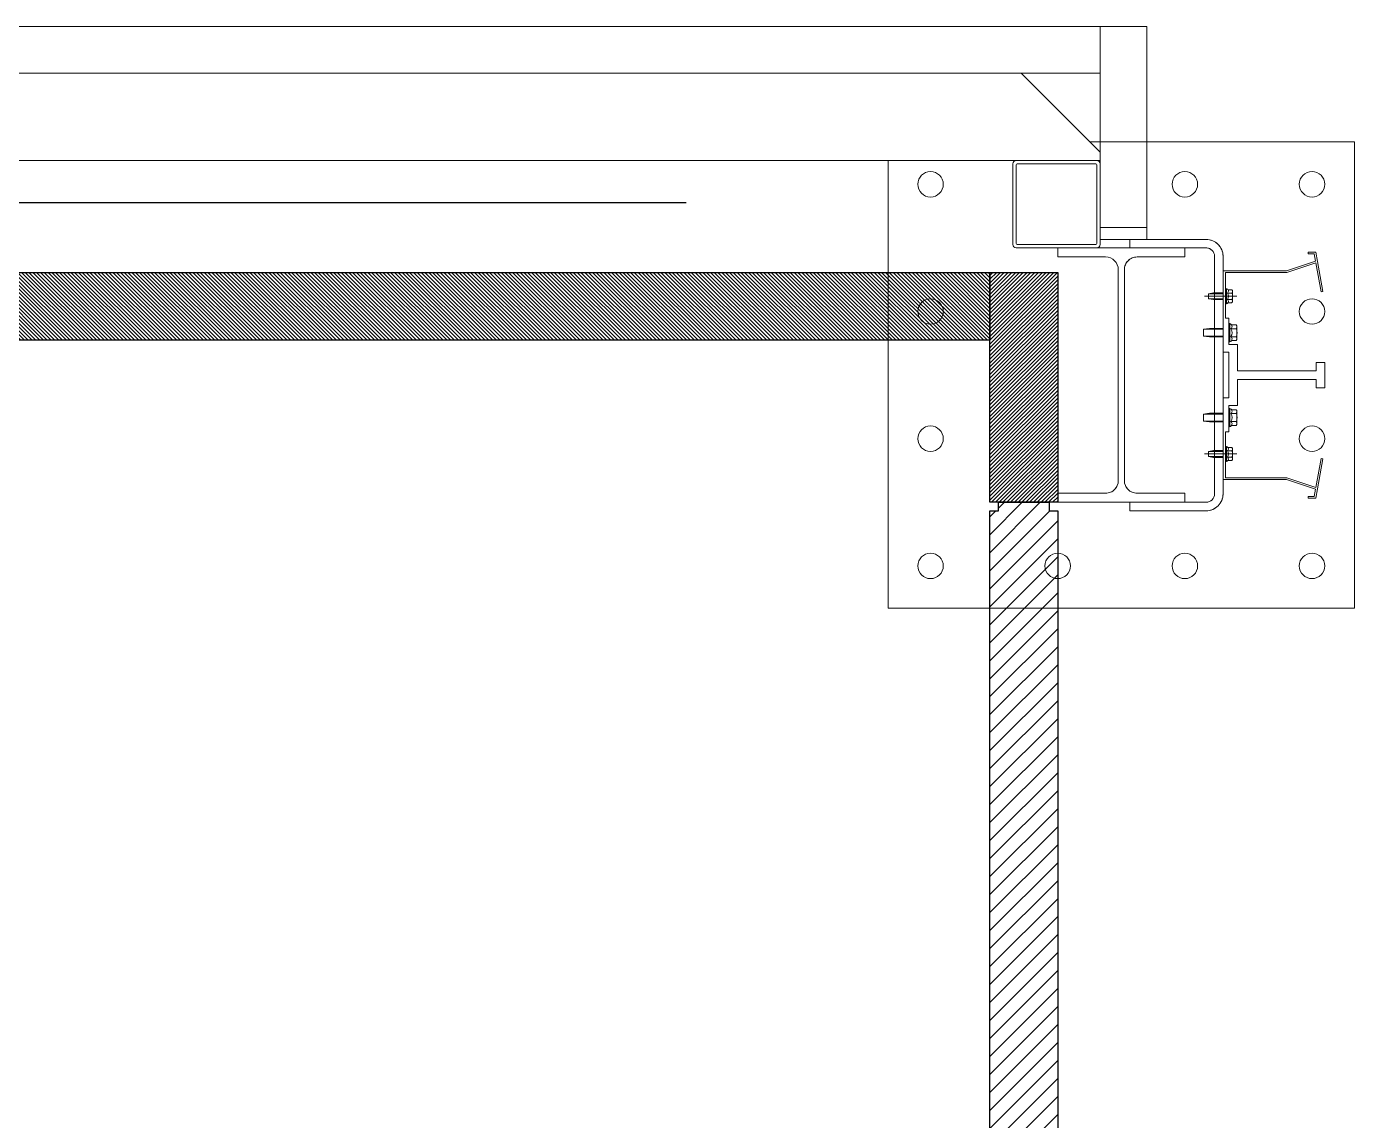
# Model space of a CAD drawing. Header units: millimetres. Extents: x -36 to 64, y 70 to 162.
# Drawn here: x -19.272 to -17.705, y 158.12 to 159.409 of the extents above; entities that cross this region are included whole.
import ezdxf

# ---------------------------------------------------------------- set-up
doc = ezdxf.new("R2010")
doc.units = ezdxf.units.MM
doc.header["$LTSCALE"] = 0.02
for name, pattern in [('00 Ground$0$DASHDOT', [25.4, 12.7, -6.35, 0, -6.35]), ('00 Ground$0$DASHDOT2', [12.7, 6.35, -3.175, 0, -3.175]), ('00 Ground$0$PHANTOM2', [31.75, 15.875, -3.175, 3.175, -3.175, 3.175, -3.175])]:
    doc.linetypes.add(name, pattern=pattern)
for name, color, linetype, lineweight in [('00 Ground$0$A-Panel Exterior', 3, 'Continuous', 0), ('00 Ground$0$A-Panel Interior', 6, 'Continuous', 0), ('00 Ground$0$A-Proyecciones', 252, 'Continuous', 0), ('00 Ground$0$interface-AM_1', 7, 'Continuous', 5), ('00 Ground$0$megadoor-AM_0', 7, 'Continuous', 5), ('00 Ground$0$megadoor-AM_5', 7, 'Continuous', 5), ('00 Ground$0$megadoor-AM_7', 7, '00 Ground$0$DASHDOT', 5), ('00 Ground$0$Puerta', 7, 'Continuous', 0)]:
    doc.layers.add(name, color=color, linetype=linetype, lineweight=lineweight)
doc.layers.add('00 Ground$0$A-Paneles', color=7, linetype='Continuous')
doc.layers.add('00 Ground$0$A-Paneles-EXT', color=5, linetype='Continuous')
pattern_1 = [(45, (-13597.1444, 7821.7855), (-2.24506403, 2.24506403), [])]

# ---------------------------------------------------------------- blocks, each defined once
blk = doc.blocks.new('00 Ground$0$Hangar subestructura puerta planta baja')
at = {"color": 0, "linetype": 'Continuous', "lineweight": 0}
for p, q in [((-1.2611, 0.253), (-1.1661, 0.253)), ((-1.2611, 0.253), (-1.1661, 0.253)), ((-1.2651, 0.154), (-1.2651, 0.249)), ((-1.2651, 0.154), (-1.2651, 0.249)), ((-1.2611, 0.248), (-1.2611, 0.155)), ((-1.2611, 0.248), (-1.2611, 0.155)), ((-1.1671, 0.249), (-1.2601, 0.249)), ((-1.1671, 0.249), (-1.2601, 0.249)), ((-1.1661, 0.155), (-1.1661, 0.248)), ((-1.1661, 0.155), (-1.1661, 0.248)), ((-1.1621, 0.249), (-1.1621, 0.154)), ((-1.1621, 0.249), (-1.1621, 0.154)), ((-1.1271, 0.15), (-1.1271, 0.16)), ((-1.1661, 0.15), (-1.2611, 0.15)), ((-1.1661, 0.15), (-1.2611, 0.15)), ((-1.2601, 0.154), (-1.1671, 0.154)), ((-1.2601, 0.154), (-1.1671, 0.154)), ((-1.0621, 0.15), (-1.2121, 0.15)), ((-1.1406, 0.1243), (-1.1406, -0.1243))]:
    blk.add_line(p, q, dxfattribs=at)
at = {"color": 4, "linetype": 'Continuous', "lineweight": 0}
for p, q in [((-1.1271, 0.16), (-1.0371, 0.16)), ((-1.2121, 0.1393), (-1.2121, 0.15)), ((-1.2121, 0.15), (-1.0621, 0.15)), ((-1.0371, 0.15), (-1.1271, 0.15)), ((-1.0621, 0.15), (-1.0621, 0.1393)), ((-1.1556, 0.1393), (-1.2121, 0.1393)), ((-1.0621, 0.1393), (-1.1185, 0.1393)), ((-1.0271, -0.14), (-1.0271, 0.14)), ((-1.0171, 0.14), (-1.0171, -0.14)), ((-1.1406, -0.1243), (-1.1406, 0.1243)), ((-1.1335, 0.1243), (-1.1335, -0.1243)), ((-1.2121, -0.15), (-1.2121, -0.1393)), ((-1.2121, -0.1393), (-1.1556, -0.1393)), ((-1.1185, -0.1393), (-1.0621, -0.1393)), ((-1.0621, -0.1393), (-1.0621, -0.15)), ((-1.0621, -0.15), (-1.2121, -0.15)), ((-1.1271, -0.16), (-1.1271, -0.15)), ((-1.1271, -0.15), (-1.0371, -0.15)), ((-1.0371, -0.16), (-1.1271, -0.16))]:
    blk.add_line(p, q, dxfattribs=at)
at = {"color": 0, "linetype": 'Continuous', "lineweight": 0}
for centre, radius, start, end in [((-1.2611, 0.249), 0.004, 90, 180), ((-1.2611, 0.249), 0.004, 90, 180), ((-1.1661, 0.249), 0.004, 0, 90), ((-1.1661, 0.249), 0.004, 0, 90), ((-1.2611, 0.154), 0.004, 180, 270), ((-1.2611, 0.154), 0.004, 180, 270), ((-1.1661, 0.154), 0.004, 270, 0), ((-1.1661, 0.154), 0.004, 270, 0), ((-1.1556, 0.1243), 0.015, 0, 90)]:
    blk.add_arc(centre, radius, start, end, dxfattribs=at)
at = {"color": 0, "linetype": 'Continuous', "lineweight": 0, "extrusion": (2.18624e-16, 2.67737e-32, -1)}
for centre, start, end in [((1.2601, 0.248), 0, 90), ((1.2601, 0.248), 0, 90), ((1.1671, 0.248), 90, 180), ((1.1671, 0.248), 90, 180), ((1.2601, 0.155), 270, 0), ((1.2601, 0.155), 270, 0), ((1.1671, 0.155), 180, 270), ((1.1671, 0.155), 180, 270)]:
    blk.add_arc(centre, 0.001, start, end, dxfattribs=at)
at = {"color": 4, "linetype": 'Continuous', "lineweight": 0}
for centre, start, end in [((-1.0371, 0.14), 0, 90), ((-1.0371, -0.14), 270, 0)]:
    blk.add_arc(centre, 0.02, start, end, dxfattribs=at)
at = {"color": 4, "linetype": 'Continuous', "lineweight": 0, "extrusion": (2.18624e-16, 2.67737e-32, -1)}
for centre, radius, start, end in [((1.0371, 0.14), 0.01, 90, 180), ((1.1556, 0.1243), 0.015, 90, 180), ((1.1185, 0.1243), 0.015, 0, 90), ((1.1556, -0.1243), 0.015, 180, 270), ((1.1185, -0.1243), 0.015, 270, 0), ((1.0371, -0.14), 0.01, 180, 270)]:
    blk.add_arc(centre, radius, start, end, dxfattribs=at)
at = {"layer": '00 Ground$0$interface-AM_1', "linetype": '00 Ground$0$PHANTOM2'}
for p, q in [((-1.1269, 0.15), (-1.1269, 0.16)), ((-1.1269, 0.16), (-1.0371, 0.16)), ((-1.2121, 0.15), (-1.2121, 0.1393)), ((-1.0371, 0.15), (-1.1269, 0.15)), ((-1.0621, 0.1393), (-1.0621, 0.15)), ((-1.2121, 0.1393), (-1.1556, 0.1393)), ((-1.1185, 0.1393), (-1.0621, 0.1393)), ((-1.0271, -0.14), (-1.0271, 0.14)), ((-1.0171, 0.14), (-1.0171, -0.14)), ((-1.1335, -0.1243), (-1.1335, 0.1243)), ((-1.1556, -0.1393), (-1.2121, -0.1393)), ((-1.2121, -0.1393), (-1.2121, -0.15)), ((-1.0621, -0.1393), (-1.1185, -0.1393)), ((-1.0621, -0.15), (-1.0621, -0.1393)), ((-1.2121, -0.15), (-1.0621, -0.15)), ((-1.1269, -0.16), (-1.1269, -0.15)), ((-1.1269, -0.15), (-1.0371, -0.15)), ((-1.0371, -0.16), (-1.1269, -0.16))]:
    blk.add_line(p, q, dxfattribs=at)
for centre, radius, start, end in [((-1.0371, 0.14), 0.02, 360, 90), ((-1.0371, 0.14), 0.01, 360, 90), ((-1.1185, 0.1243), 0.015, 90, 180), ((-1.1556, -0.1243), 0.015, 270, 0), ((-1.1185, -0.1243), 0.015, 180, 270), ((-1.0371, -0.14), 0.01, 270, 0), ((-1.0371, -0.14), 0.02, 270, 0)]:
    blk.add_arc(centre, radius, start, end, dxfattribs=at)
at = {"layer": '00 Ground$0$megadoor-AM_0'}
for p, q in [((-0.9165, 0.143), (-0.9165, 0.145)), ((-0.9165, 0.145), (-0.9078, 0.145)), ((-0.9095, 0.143), (-0.9165, 0.143)), ((-0.9079, 0.1344), (-0.9095, 0.143)), ((-0.9078, 0.145), (-0.9058, 0.1339)), ((-0.9423, 0.123), (-0.9079, 0.1344)), ((-0.9076, 0.1324), (-0.942, 0.121)), ((-0.9014, 0.0983), (-0.9076, 0.1324)), ((-0.9058, 0.1339), (-0.8994, 0.0987)), ((-1.0171, 0.027), (-1.0171, 0.123)), ((-1.0171, 0.123), (-0.9423, 0.123)), ((-0.942, 0.121), (-1.0141, 0.121)), ((-1.0141, 0.121), (-1.0141, 0.067)), ((-1.0341, 0.096), (-1.0283, 0.097)), ((-1.0341, 0.09), (-1.0341, 0.096)), ((-1.0283, 0.097), (-1.0171, 0.097)), ((-1.0141, 0.0841), (-1.0141, 0.1018)), ((-1.0141, 0.1018), (-1.0131, 0.1018)), ((-1.0131, 0.0841), (-1.0131, 0.1018)), ((-1.0067, 0.0967), (-1.0119, 0.0967)), ((-1.0067, 0.1005), (-1.0111, 0.1005)), ((-1.0059, 0.0873), (-1.0059, 0.0986)), ((-0.8994, 0.0987), (-0.9014, 0.0983)), ((-1.0341, 0.09), (-1.0283, 0.089)), ((-1.0171, 0.089), (-1.0283, 0.089)), ((-1.0141, 0.0841), (-1.0131, 0.0841)), ((-1.0067, 0.0892), (-1.0119, 0.0892)), ((-1.0067, 0.0854), (-1.0111, 0.0854)), ((-1.0141, 0.067), (-1.0101, 0.067)), ((-1.0101, 0.067), (-1.0101, 0.036)), ((-1.0401, 0.0541), (-1.0329, 0.055)), ((-1.0401, 0.0458), (-1.0401, 0.0541)), ((-1.0329, 0.055), (-1.0171, 0.055)), ((-1.0101, 0.0608), (-1.0091, 0.0608)), ((-1.0101, 0.0392), (-1.0101, 0.0608)), ((-1.0091, 0.0608), (-1.0091, 0.0392)), ((-1.0014, 0.0546), (-1.0078, 0.0546)), ((-1.0014, 0.0592), (-1.007, 0.0592)), ((-1.0007, 0.058), (-1.0014, 0.0592)), ((-1.0007, 0.042), (-1.0007, 0.058)), ((-1.0401, 0.0458), (-1.0329, 0.045)), ((-1.0171, 0.045), (-1.0329, 0.045)), ((-1.0091, 0.0392), (-1.0101, 0.0392)), ((-1.0101, 0.036), (-1.0001, 0.036)), ((-1.0014, 0.0453), (-1.0078, 0.0453)), ((-1.007, 0.0407), (-1.0014, 0.0407)), ((-1.0014, 0.0407), (-1.0007, 0.042)), ((-1.0001, 0.036), (-1.0001, 0.005)), ((-1.0101, 0.027), (-1.0171, 0.027)), ((-1.0101, 0), (-1.0101, 0.027)), ((-1.0001, 0.005), (-0.9071, 0.005)), ((-0.9071, 0.005), (-0.9071, 0.015)), ((-0.9071, 0.015), (-0.8971, 0.015)), ((-0.8971, 0.015), (-0.8971, 0)), ((-1.0101, -0.027), (-1.0101, 0)), ((-0.9071, -0.005), (-1.0001, -0.005)), ((-1.0001, -0.005), (-1.0001, -0.036)), ((-0.9071, -0.015), (-0.9071, -0.005)), ((-0.8971, -0.015), (-0.9071, -0.015)), ((-0.8971, 0), (-0.8971, -0.015)), ((-1.0171, -0.123), (-1.0171, -0.027)), ((-1.0171, -0.027), (-1.0101, -0.027)), ((-1.0401, -0.0459), (-1.0329, -0.045)), ((-1.0401, -0.0459), (-1.0401, -0.0542)), ((-1.0171, -0.045), (-1.0329, -0.045)), ((-1.0001, -0.036), (-1.0101, -0.036)), ((-1.0101, -0.036), (-1.0101, -0.067)), ((-1.0091, -0.0392), (-1.0101, -0.0392)), ((-1.0101, -0.0392), (-1.0101, -0.0608)), ((-1.0091, -0.0608), (-1.0091, -0.0392)), ((-1.0014, -0.0454), (-1.0078, -0.0454)), ((-1.007, -0.0408), (-1.0014, -0.0408)), ((-1.0014, -0.0408), (-1.0007, -0.042)), ((-1.0007, -0.042), (-1.0007, -0.058)), ((-1.0401, -0.0542), (-1.0329, -0.055)), ((-1.0329, -0.055), (-1.0171, -0.055)), ((-1.0101, -0.0608), (-1.0091, -0.0608)), ((-1.0014, -0.0547), (-1.0078, -0.0547)), ((-1.0014, -0.0593), (-1.007, -0.0593)), ((-1.0007, -0.058), (-1.0014, -0.0593)), ((-1.0101, -0.067), (-1.0141, -0.067)), ((-1.0141, -0.067), (-1.0141, -0.121)), ((-1.0341, -0.09), (-1.0283, -0.089)), ((-1.0341, -0.09), (-1.0341, -0.096)), ((-1.0171, -0.089), (-1.0283, -0.089)), ((-1.0141, -0.0842), (-1.0141, -0.1019)), ((-1.0141, -0.0842), (-1.0131, -0.0842)), ((-1.0131, -0.0842), (-1.0131, -0.1019)), ((-1.0067, -0.0893), (-1.0119, -0.0893)), ((-1.0067, -0.0855), (-1.0111, -0.0855)), ((-1.0059, -0.0874), (-1.0059, -0.0987)), ((-1.0341, -0.096), (-1.0283, -0.097)), ((-1.0283, -0.097), (-1.0171, -0.097)), ((-1.0141, -0.1019), (-1.0131, -0.1019)), ((-1.0067, -0.0968), (-1.0119, -0.0968)), ((-1.0067, -0.1006), (-1.0111, -0.1006)), ((-0.9076, -0.1325), (-0.9014, -0.0984)), ((-0.8994, -0.0987), (-0.9058, -0.134)), ((-0.9014, -0.0984), (-0.8994, -0.0987)), ((-0.9423, -0.123), (-1.0171, -0.123)), ((-1.0141, -0.121), (-0.942, -0.121)), ((-0.9079, -0.1345), (-0.9423, -0.123)), ((-0.942, -0.121), (-0.9076, -0.1325)), ((-0.9095, -0.143), (-0.9079, -0.1345)), ((-0.9058, -0.134), (-0.9078, -0.145)), ((-0.9165, -0.145), (-0.9165, -0.143)), ((-0.9165, -0.143), (-0.9095, -0.143)), ((-0.9078, -0.145), (-0.9165, -0.145))]:
    blk.add_line(p, q, dxfattribs=at)
for centre, radius, start, end in [((-1.0136, 0.099), 0.00284, 305.6799, 79.7477), ((-1.0175, 0.093), 0.0067, 325.9257, 34.0743), ((-1.0085, 0.0986), 0.0026, 313.8159, 46.1841), ((-1.0151, 0.093), 0.0092, 335.931, 24.069), ((-1.0136, 0.0869), 0.00284, 280.2523, 54.3201), ((-1.0085, 0.0873), 0.0026, 313.8159, 46.1841), ((-1.01, 0.0573), 0.00354, 308.6189, 75.1352), ((-1.0153, 0.05), 0.00886, 328.5606, 31.4394), ((-1.0048, 0.0569), 0.00409, 325.6158, 34.3842), ((-1.0159, 0.05), 0.0153, 342.412, 17.588), ((-1.01, 0.0426), 0.00354, 284.8648, 51.3811), ((-1.0048, 0.043), 0.00409, 325.6158, 34.3842), ((-1.01, -0.0427), 0.00354, 308.6189, 75.1352), ((-1.0153, -0.05), 0.00886, 328.5606, 31.4394), ((-1.0048, -0.0431), 0.00409, 325.6158, 34.3842), ((-1.0159, -0.05), 0.0153, 342.412, 17.588), ((-1.01, -0.0574), 0.00354, 284.8648, 51.3811), ((-1.0048, -0.057), 0.00409, 325.6158, 34.3842), ((-1.0136, -0.087), 0.00284, 305.6799, 79.7477), ((-1.0175, -0.093), 0.0067, 325.9257, 34.0743), ((-1.0085, -0.0874), 0.0026, 313.8159, 46.1841), ((-1.0151, -0.093), 0.0092, 335.931, 24.069), ((-1.0136, -0.0991), 0.00284, 280.2523, 54.3201), ((-1.0085, -0.0987), 0.0026, 313.8159, 46.1841)]:
    blk.add_arc(centre, radius, start, end, dxfattribs=at)
at = {"layer": '00 Ground$0$megadoor-AM_5'}
for p, q in [((-1.0341, 0.096), (-1.0171, 0.096)), ((-1.0341, 0.09), (-1.0171, 0.09)), ((-1.0171, 0.0541), (-1.0401, 0.0541)), ((-1.0171, 0.0458), (-1.0401, 0.0458)), ((-1.0171, -0.0459), (-1.0401, -0.0459)), ((-1.0171, -0.0542), (-1.0401, -0.0542)), ((-1.0341, -0.09), (-1.0171, -0.09)), ((-1.0341, -0.096), (-1.0171, -0.096))]:
    blk.add_line(p, q, dxfattribs=at)
at = {"layer": '00 Ground$0$megadoor-AM_7', "linetype": '00 Ground$0$DASHDOT2'}
for p, q in [((-1.0009, 0.093), (-1.039, 0.093)), ((-1.0009, -0.093), (-1.039, -0.093))]:
    blk.add_line(p, q, dxfattribs=at)
at = {"layer": '00 Ground$0$Puerta', "color": 253, "linetype": 'Continuous', "lineweight": 0}
for p, q in [((-1.2551, 0.356), (-2.9379, 0.356)), ((-1.2511, 0.352), (-1.2551, 0.356)), ((-1.2511, 0.352), (-1.1621, 0.263)), ((-1.2611, 0.253), (-3.0309, 0.253)), ((-1.1621, 0.253), (-1.1661, 0.253)), ((-1.1621, 0.253), (-1.1661, 0.253)), ((-1.1621, 0.257), (-1.1621, 0.263)), ((-1.1621, 0.257), (-1.1621, 0.263)), ((-1.1621, 0.257), (-1.1621, 0.253)), ((-1.1621, 0.257), (-1.1621, 0.253))]:
    blk.add_line(p, q, dxfattribs=at)
at = {"layer": '00 Ground$0$Puerta', "color": 251, "linetype": 'Continuous', "lineweight": 0}
for p, q in [((-1.1741, 0.275), (-0.8621, 0.275)), ((-0.8621, 0.275), (-0.8621, -0.275)), ((-1.4121, -0.275), (-1.4121, 0.253)), ((-0.8621, -0.275), (-1.4121, -0.275))]:
    blk.add_line(p, q, dxfattribs=at)
at = {"layer": '00 Ground$0$Puerta', "color": 251, "linetype": 'Continuous', "lineweight": 0, "extrusion": (2.18624e-16, 2.67737e-32, -1)}
for centre in [(1.3621, 0.225), (1.3621, 0.225), (1.0621, 0.225), (0.9121, 0.225), (1.3621, 0.075), (0.9121, 0.075), (1.3621, -0.075), (0.9121, -0.075), (1.3621, -0.225), (1.2121, -0.225), (1.0621, -0.225), (0.9121, -0.225)]:
    blk.add_circle(centre, 0.015, dxfattribs=at)
blk = doc.blocks.new('00 Ground$0$Pata Arco')
at = {"layer": 'Defpoints'}
blk.add_line((2.7291, 1.3527), (-4.0978, 1.3527), dxfattribs=at)
blk = doc.blocks.new('*U540')
at = {"layer": '00 Ground$0$A-Proyecciones'}
blk.add_blockref('00 Ground$0$Pata Arco', (-35.9822, 0), dxfattribs=at)
blk = doc.blocks.new('*U538')
at = {"layer": '00 Ground$0$A-Proyecciones', "color": 0, "linetype": 'ByBlock', "lineweight": -2}
blk.add_blockref('*U540', (0, 73), dxfattribs=at)
blk = doc.blocks.new('*U520')
at = {"layer": '00 Ground$0$A-Paneles-EXT'}
h = blk.add_hatch(dxfattribs=at)
h.set_pattern_fill('PAREDES', color=251, scale=0.5)
h.set_pattern_definition([(45, (-6e-13, 0.015), (-0.0106066, 0.0106066), [])])
h.paths.add_polyline_path([(1.677, 0.03), (1.667, 0.03), (1.667, 0.04), (0.01, 0.04), (0.01, 0.03), (0, 0.03), (0, -0.03), (0.01, -0.03), (0.01, -0.04), (1.667, -0.04), (1.667, -0.03), (1.677, -0.03)])
blk.add_lwpolyline([(1.677, 0.03), (1.667, 0.03), (1.667, 0.04), (0.01, 0.04), (0.01, 0.03), (0, 0.03), (0, -0.03), (0.01, -0.03), (0.01, -0.04), (1.667, -0.04), (1.667, -0.03), (1.677, -0.03)], close=True, dxfattribs=at)
blk = doc.blocks.new('*U492')
h = blk.add_hatch()
h.set_pattern_fill('ANSI31', color=250)
h.set_pattern_definition(pattern_1)
h.paths.add_polyline_path([(0, 0), (271, 0), (271, 80), (0, 80)])
at = {"layer": '00 Ground$0$A-Paneles', "color": 4}
blk.add_lwpolyline([(0, 0), (271, 0), (271, 80), (0, 80)], close=True, dxfattribs=at)
blk = doc.blocks.new('*U493')
h = blk.add_hatch()
h.set_pattern_fill('ANSI31', color=250)
h.set_pattern_definition(pattern_1)
h.paths.add_polyline_path([(0, 0), (1873.9, 0), (1873.9, 80), (0, 80)])
at = {"layer": '00 Ground$0$A-Paneles', "color": 4}
blk.add_lwpolyline([(0, 0), (1873.9, 0), (1873.9, 80), (0, 80)], close=True, dxfattribs=at)

msp = doc.modelspace()

# ---------------------------------------------------------------- linework, layer by layer
at = {"layer": '00 Ground$0$A-Panel Exterior', "lineweight": 0}
for points in [[(-18.0054, 159.3544), (-18.0054, 159.4094), (-19.9543, 159.4094), (-19.9543, 159.3544)], [(-18.0054, 159.1724), (-17.9504, 159.1724), (-17.9504, 159.4094), (-18.0054, 159.4094)], [(-18.0054, 159.1584), (-17.9504, 159.1584), (-17.9504, 159.4094), (-18.0054, 159.4094)]]:
    msp.add_lwpolyline(points, close=True, dxfattribs=at)

# ---------------------------------------------------------------- block references
at = {"lineweight": 0}
msp.add_blockref('00 Ground$0$Hangar subestructura puerta planta baja', (-16.8433, 158.9984), dxfattribs=at)
at = {"lineweight": 0, "xscale": -1, "rotation": 270}
msp.add_blockref('*U520', (-18.0954, 157.1714), dxfattribs=at)
at = {"layer": '00 Ground$0$A-Panel Interior', "lineweight": 0, "xscale": -0.001, "yscale": 0.001, "zscale": 0.001}
msp.add_blockref('*U493', (-18.1354, 159.0394), dxfattribs=at)
at = {"layer": '00 Ground$0$A-Panel Interior', "lineweight": 0, "xscale": -0.001, "yscale": 0.001, "zscale": 0.001, "rotation": 270}
msp.add_blockref('*U492', (-18.1354, 158.8484), dxfattribs=at)
at = {"layer": '00 Ground$0$A-Proyecciones', "lineweight": 0}
msp.add_blockref('*U538', (14.7596, 84.8489), dxfattribs=at)

doc.saveas('drawing.dxf')
